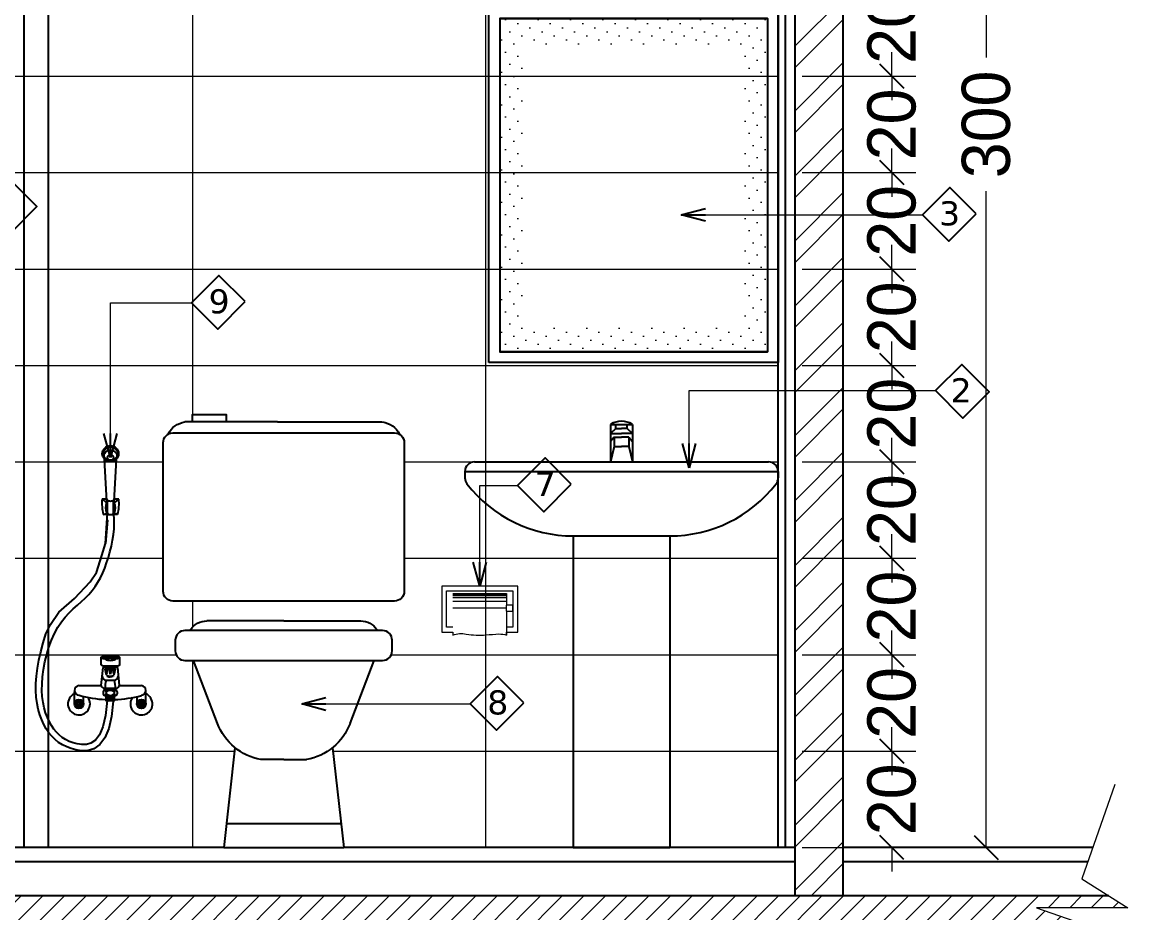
# Model space of a CAD drawing. Header units: centimetres. Extents: x 7997 to 116674, y 1017 to 13844.
# Drawn here: x 48328.3 to 48557.7, y 9860.5 to 10045.3 of the extents above; entities that cross this region are included whole.
import ezdxf
from ezdxf.xclip import XClip

# ---------------------------------------------------------------- set-up
doc = ezdxf.new("R2010")
doc.units = ezdxf.units.CM
doc.header["$LTSCALE"] = 200
doc.header["$XCLIPFRAME"] = 0
doc.header["$PDMODE"] = 2
for name, color, linetype in [('A-DIM', 10, 'Continuous'), ('AFIX', 2, 'Continuous'), ('AFP-HATCH-TILES', 251, 'Continuous'), ('AFP-TOILET FIXTURE', 8, 'Continuous'), ('AFP-WALL  PLASTER', 8, 'Continuous'), ('COL', 1, 'Continuous'), ('DIM', 11, 'Continuous'), ('STEP', 7, 'Continuous'), ('WIN', 6, 'Continuous')]:
    doc.layers.add(name, color=color, linetype=linetype)
for name, color, linetype, lineweight in [('HAT', 8, 'Continuous', 9), ('HATCH', 8, 'Continuous', 5), ('TEXT', 6, 'Continuous', 18), ('WALL', 3, 'Continuous', 25)]:
    doc.layers.add(name, color=color, linetype=linetype, lineweight=lineweight)
doc.styles.add('sheet notes', font='verdana.ttf')
doc.styles.add('T2', font='')
doc.styles.get('T2').set_extended_font_data('Elisia')
doc.dimstyles.new('NORMAL-1', dxfattribs={"dimtxt": 10, "dimasz": 5, "dimexe": 5, "dimexo": 5, "dimgap": 1, "dimtad": 0, "dimdec": 0, "dimdsep": 46, "dimtxsty": 'T2', "dimblk1": 'OBLIQUE', "dimblk2": 'OBLIQUE', "dimsah": 1, "dimcen": 0.09, "dimclrd": 4, "dimclre": 4, "dimclrt": 6, "dimadec": 0, "dimazin": 0, "dimtfac": 1, "dimtdec": 0, "dimtofl": 0, "dimtmove": 1, "dimatfit": 3, "dimldrblk": 'OPEN30', "dimfxl": 0, "dimtolj": 1, "dimtzin": 0, "dimlwd": 5, "dimlwe": 5, "dimarcsym": 0})

# ---------------------------------------------------------------- blocks, each defined once
blk = doc.blocks.new('A$C60707513')
at = {"layer": 'HATCH'}
h = blk.add_hatch(dxfattribs=at)
h.set_pattern_fill('DOTS', color=11, scale=15, angle=45, style=0)
h.set_pattern_definition([(45, (155490.603, 236660.367), (-8.4189901, 25.2569703), [0, -23.8125])])
h.paths.add_polyline_path([(577.6, 713.6), (22.4, 713.6), (22.4, 22.4), (577.6, 22.4)])
h.paths.add_polyline_path([(524.4, 75.6), (75.6, 75.6), (75.6, 660.4), (524.4, 660.4)], flags=16)
at = {"layer": 'AFIX', "color": 11}
blk.add_line((0, 0, 0), (0, 736), dxfattribs=at)
at = {"layer": 'AFIX', "color": 11, "elevation": 0}
for points in [[(0, 736), (600, 736), (600, 0), (0, 0)], [(22.4, 713.6), (577.6, 713.6), (577.6, 22.4), (22.4, 22.4)], [(577.6, 713.6), (22.4, 713.6), (22.4, 22.4), (577.6, 22.4)]]:
    blk.add_lwpolyline(points, dxfattribs=at)
at = {"color": 11}
blk.add_wipeout([(0, 780.9), (600, 780.9), (600, 815.9), (0, 815.9)], dxfattribs=at).dxf.layer = 'AFIX'
at = {"layer": 'AFIX', "color": 11}
blk.add_lwpolyline([(600, 815.9), (600, 780.9), (0, 780.9), (0, 815.9)], close=True, dxfattribs=at)
blk = doc.blocks.new('UM_1_F')
for p, q in [((-22.9, 877.8), (-22.9, 800)), ((-22.9, 877.8), (-12.9, 877.8)), ((-22.9, 877.8), (22.9, 877.8)), ((-11.6, 869), (-11.6, 877.8)), ((11.6, 869), (11.6, 877.8)), ((22.9, 877.8), (22.9, 800)), ((-11.6, 869), (-22.9, 858.5)), ((-22.9, 858.5), (0, 858.5)), ((-15.5, 851.1), (-22.9, 842.2)), ((-15.5, 851.1), (-15.5, 831.8)), ((-15.5, 851.1), (0, 851.1)), ((-11.6, 869), (0, 869)), ((11.6, 869), (0, 869)), ((22.9, 858.5), (0, 858.5)), ((15.5, 851.1), (0, 851.1)), ((11.6, 869), (22.9, 858.5)), ((15.5, 851.1), (22.9, 842.2)), ((15.5, 851.1), (15.5, 831.8)), ((-15.5, 831.8), (-22.9, 800)), ((-15.5, 831.8), (0, 831.8)), ((15.5, 831.8), (0, 831.8)), ((15.5, 831.8), (22.9, 800)), ((-305, 800), (305, 800)), ((-325, 780), (-325, 766.7)), ((-325, 780), (325, 780)), ((325, 780), (325, 766.7)), ((-100, 646.3), (-100, 0)), ((-100, 646.3), (100, 646.3)), ((100, 646.3), (100, 0)), ((-100, 0), (100, 0))]:
    blk.add_line(p, q)
for centre, radius, start, end in [((0, 841.1), 43.2, 57.9543, 122.0457), ((-305, 780), 20, 90, 180), ((305, 780), 20, 0, 90), ((-305, 766.7), 20, 180, 217.8117), ((305, 766.7), 20, 322.1883, 0), ((-100, 925.8), 279.5, 217.8117, 270), ((100, 925.8), 279.5, 270, 322.1883)]:
    blk.add_arc(centre, radius, start, end)
blk = doc.blocks.new('_OBLIQUE')
at = {"color": 0, "linetype": 'ByBlock'}
blk.add_line((-0.5, -0.5), (0.5, 0.5), dxfattribs=at)
blk = doc.blocks.new('_Open30')
at = {"color": 0, "linetype": 'ByBlock', "lineweight": -2}
for p, q in [((-1, 0.268), (0, 0)), ((0, 0), (-1, -0.268)), ((0, 0), (-1, 0))]:
    blk.add_line(p, q, dxfattribs=at)
blk = doc.blocks.new('*D1210')
at = {"layer": 'Defpoints', "color": 0, "transparency": 16777216}
for p in [(48485.14, 9894.05, 0), (48508.71, 9894.05), (48485.14, 9874.05, 0)]:
    blk.add_point(p, dxfattribs=at)
at = {"layer": 'DIM', "color": 4, "lineweight": 5, "transparency": 16777216}
for p, q in [((48508.71, 9894.05), (48508.71, 9899.05)), ((48490.14, 9894.05), (48513.71, 9894.05)), ((48490.14, 9874.05), (48513.71, 9874.05)), ((48508.71, 9874.05), (48508.71, 9869.05))]:
    blk.add_line(p, q, dxfattribs=at)
at = {"layer": 'DIM', "color": 4, "lineweight": 5, "transparency": 16777216, "xscale": 5, "yscale": 5, "zscale": 5}
for p, rotation in [((48508.71, 9894.05), 270), ((48508.71, 9874.05), 90)]:
    blk.add_blockref('_OBLIQUE', p, dxfattribs=dict(at, rotation=rotation))
at = {"layer": 'DIM', "color": 6, "transparency": 16777216, "insert": (48508.71, 9884.05), "char_height": 10, "attachment_point": 5, "rotation": 90, "style": 'T2'}
blk.add_mtext('\\A1;20', dxfattribs=at)
blk = doc.blocks.new('*D1211')
at = {"layer": 'Defpoints', "color": 0, "transparency": 16777216}
for p in [(48485.14, 9914.05, 0), (48508.71, 9914.05), (48485.14, 9894.05, 0)]:
    blk.add_point(p, dxfattribs=at)
at = {"layer": 'DIM', "color": 4, "lineweight": 5, "transparency": 16777216}
for p, q in [((48508.71, 9914.05), (48508.71, 9919.05)), ((48490.14, 9914.05), (48513.71, 9914.05)), ((48490.14, 9894.05), (48513.71, 9894.05)), ((48508.71, 9894.05), (48508.71, 9889.05))]:
    blk.add_line(p, q, dxfattribs=at)
at = {"layer": 'DIM', "color": 4, "lineweight": 5, "transparency": 16777216, "xscale": 5, "yscale": 5, "zscale": 5}
for p, rotation in [((48508.71, 9914.05), 270), ((48508.71, 9894.05), 90)]:
    blk.add_blockref('_OBLIQUE', p, dxfattribs=dict(at, rotation=rotation))
at = {"layer": 'DIM', "color": 6, "transparency": 16777216, "insert": (48508.71, 9904.05), "char_height": 10, "attachment_point": 5, "rotation": 90, "style": 'T2'}
blk.add_mtext('\\A1;20', dxfattribs=at)
blk = doc.blocks.new('*D1212')
at = {"layer": 'Defpoints', "color": 0, "transparency": 16777216}
for p in [(48485.14, 9934.05, 0), (48508.71, 9934.05), (48485.14, 9914.05, 0)]:
    blk.add_point(p, dxfattribs=at)
at = {"layer": 'DIM', "color": 4, "lineweight": 5, "transparency": 16777216}
for p, q in [((48508.71, 9934.05), (48508.71, 9939.05)), ((48490.14, 9934.05), (48513.71, 9934.05)), ((48490.14, 9914.05), (48513.71, 9914.05)), ((48508.71, 9914.05), (48508.71, 9909.05))]:
    blk.add_line(p, q, dxfattribs=at)
at = {"layer": 'DIM', "color": 4, "lineweight": 5, "transparency": 16777216, "xscale": 5, "yscale": 5, "zscale": 5}
for p, rotation in [((48508.71, 9934.05), 270), ((48508.71, 9914.05), 90)]:
    blk.add_blockref('_OBLIQUE', p, dxfattribs=dict(at, rotation=rotation))
at = {"layer": 'DIM', "color": 6, "transparency": 16777216, "insert": (48508.71, 9924.05), "char_height": 10, "attachment_point": 5, "rotation": 90, "style": 'T2'}
blk.add_mtext('\\A1;20', dxfattribs=at)
blk = doc.blocks.new('*D1213')
at = {"layer": 'Defpoints', "color": 0, "transparency": 16777216}
for p in [(48485.14, 9954.05, 0), (48508.71, 9954.05), (48485.14, 9934.05, 0)]:
    blk.add_point(p, dxfattribs=at)
at = {"layer": 'DIM', "color": 4, "lineweight": 5, "transparency": 16777216}
for p, q in [((48508.71, 9954.05), (48508.71, 9959.05)), ((48490.14, 9954.05), (48513.71, 9954.05)), ((48490.14, 9934.05), (48513.71, 9934.05)), ((48508.71, 9934.05), (48508.71, 9929.05))]:
    blk.add_line(p, q, dxfattribs=at)
at = {"layer": 'DIM', "color": 4, "lineweight": 5, "transparency": 16777216, "xscale": 5, "yscale": 5, "zscale": 5}
for p, rotation in [((48508.71, 9954.05), 270), ((48508.71, 9934.05), 90)]:
    blk.add_blockref('_OBLIQUE', p, dxfattribs=dict(at, rotation=rotation))
at = {"layer": 'DIM', "color": 6, "transparency": 16777216, "insert": (48508.71, 9944.05), "char_height": 10, "attachment_point": 5, "rotation": 90, "style": 'T2'}
blk.add_mtext('\\A1;20', dxfattribs=at)
blk = doc.blocks.new('*D1214')
at = {"layer": 'Defpoints', "color": 0, "transparency": 16777216}
for p in [(48485.14, 9974.05, 0), (48508.71, 9974.05), (48485.14, 9954.05, 0)]:
    blk.add_point(p, dxfattribs=at)
at = {"layer": 'DIM', "color": 4, "lineweight": 5, "transparency": 16777216}
for p, q in [((48508.71, 9974.05), (48508.71, 9979.05)), ((48490.14, 9974.05), (48513.71, 9974.05)), ((48490.14, 9954.05), (48513.71, 9954.05)), ((48508.71, 9954.05), (48508.71, 9949.05))]:
    blk.add_line(p, q, dxfattribs=at)
at = {"layer": 'DIM', "color": 4, "lineweight": 5, "transparency": 16777216, "xscale": 5, "yscale": 5, "zscale": 5}
for p, rotation in [((48508.71, 9974.05), 270), ((48508.71, 9954.05), 90)]:
    blk.add_blockref('_OBLIQUE', p, dxfattribs=dict(at, rotation=rotation))
at = {"layer": 'DIM', "color": 6, "transparency": 16777216, "insert": (48508.71, 9964.05), "char_height": 10, "attachment_point": 5, "rotation": 90, "style": 'T2'}
blk.add_mtext('\\A1;20', dxfattribs=at)
blk = doc.blocks.new('*D1215')
at = {"layer": 'Defpoints', "color": 0, "transparency": 16777216}
for p in [(48485.14, 9994.05, 0), (48508.71, 9994.05), (48485.14, 9974.05, 0)]:
    blk.add_point(p, dxfattribs=at)
at = {"layer": 'DIM', "color": 4, "lineweight": 5, "transparency": 16777216}
for p, q in [((48508.71, 9994.05), (48508.71, 9999.05)), ((48490.14, 9994.05), (48513.71, 9994.05)), ((48490.14, 9974.05), (48513.71, 9974.05)), ((48508.71, 9974.05), (48508.71, 9969.05))]:
    blk.add_line(p, q, dxfattribs=at)
at = {"layer": 'DIM', "color": 4, "lineweight": 5, "transparency": 16777216, "xscale": 5, "yscale": 5, "zscale": 5}
for p, rotation in [((48508.71, 9994.05), 270), ((48508.71, 9974.05), 90)]:
    blk.add_blockref('_OBLIQUE', p, dxfattribs=dict(at, rotation=rotation))
at = {"layer": 'DIM', "color": 6, "transparency": 16777216, "insert": (48508.71, 9984.05), "char_height": 10, "attachment_point": 5, "rotation": 90, "style": 'T2'}
blk.add_mtext('\\A1;20', dxfattribs=at)
blk = doc.blocks.new('*D1216')
at = {"layer": 'Defpoints', "color": 0, "transparency": 16777216}
for p in [(48485.14, 10014.05, 0), (48508.71, 10014.05), (48485.14, 9994.05, 0)]:
    blk.add_point(p, dxfattribs=at)
at = {"layer": 'DIM', "color": 4, "lineweight": 5, "transparency": 16777216}
for p, q in [((48508.71, 10014.05), (48508.71, 10019.05)), ((48490.14, 10014.05), (48513.71, 10014.05)), ((48490.14, 9994.05), (48513.71, 9994.05)), ((48508.71, 9994.05), (48508.71, 9989.05))]:
    blk.add_line(p, q, dxfattribs=at)
at = {"layer": 'DIM', "color": 4, "lineweight": 5, "transparency": 16777216, "xscale": 5, "yscale": 5, "zscale": 5}
for p, rotation in [((48508.71, 10014.05), 270), ((48508.71, 9994.05), 90)]:
    blk.add_blockref('_OBLIQUE', p, dxfattribs=dict(at, rotation=rotation))
at = {"layer": 'DIM', "color": 6, "transparency": 16777216, "insert": (48508.71, 10004.05), "char_height": 10, "attachment_point": 5, "rotation": 90, "style": 'T2'}
blk.add_mtext('\\A1;20', dxfattribs=at)
blk = doc.blocks.new('*D1217')
at = {"layer": 'Defpoints', "color": 0, "transparency": 16777216}
for p in [(48485.14, 10034.05, 0), (48508.71, 10034.05), (48485.14, 10014.05, 0)]:
    blk.add_point(p, dxfattribs=at)
at = {"layer": 'DIM', "color": 4, "lineweight": 5, "transparency": 16777216}
for p, q in [((48508.71, 10034.05), (48508.71, 10039.05)), ((48490.14, 10034.05), (48513.71, 10034.05)), ((48490.14, 10014.05), (48513.71, 10014.05)), ((48508.71, 10014.05), (48508.71, 10009.05))]:
    blk.add_line(p, q, dxfattribs=at)
at = {"layer": 'DIM', "color": 4, "lineweight": 5, "transparency": 16777216, "xscale": 5, "yscale": 5, "zscale": 5}
for p, rotation in [((48508.71, 10034.05), 270), ((48508.71, 10014.05), 90)]:
    blk.add_blockref('_OBLIQUE', p, dxfattribs=dict(at, rotation=rotation))
at = {"layer": 'DIM', "color": 6, "transparency": 16777216, "insert": (48508.71, 10024.05), "char_height": 10, "attachment_point": 5, "rotation": 90, "style": 'T2'}
blk.add_mtext('\\A1;20', dxfattribs=at)
blk = doc.blocks.new('*D1218')
at = {"layer": 'Defpoints', "color": 0, "transparency": 16777216}
for p in [(48485.14, 10054.05, 0), (48508.71, 10054.05), (48485.14, 10034.05, 0)]:
    blk.add_point(p, dxfattribs=at)
at = {"layer": 'DIM', "color": 4, "lineweight": 5, "transparency": 16777216}
for p, q in [((48508.71, 10054.05), (48508.71, 10059.05)), ((48490.14, 10054.05), (48513.71, 10054.05)), ((48490.14, 10034.05), (48513.71, 10034.05)), ((48508.71, 10034.05), (48508.71, 10029.05))]:
    blk.add_line(p, q, dxfattribs=at)
at = {"layer": 'DIM', "color": 4, "lineweight": 5, "transparency": 16777216, "xscale": 5, "yscale": 5, "zscale": 5}
for p, rotation in [((48508.71, 10054.05), 270), ((48508.71, 10034.05), 90)]:
    blk.add_blockref('_OBLIQUE', p, dxfattribs=dict(at, rotation=rotation))
at = {"layer": 'DIM', "color": 6, "transparency": 16777216, "insert": (48508.71, 10044.05), "char_height": 10, "attachment_point": 5, "rotation": 90, "style": 'T2'}
blk.add_mtext('\\A1;20', dxfattribs=at)
blk = doc.blocks.new('*D1225')
at = {"layer": 'Defpoints', "color": 0, "transparency": 16777216}
for p in [(48513.71, 10174.05), (48513.71, 9874.05), (48528.3, 9874.05)]:
    blk.add_point(p, dxfattribs=at)
at = {"layer": 'DIM', "color": 4, "lineweight": 5, "transparency": 16777216}
for p, q in [((48518.71, 10174.05), (48533.3, 10174.05)), ((48528.3, 10174.05), (48528.3, 10037.91)), ((48528.3, 9874.05), (48528.3, 10010.2)), ((48518.71, 9874.05), (48533.3, 9874.05))]:
    blk.add_line(p, q, dxfattribs=at)
at = {"layer": 'DIM', "color": 4, "lineweight": 5, "transparency": 16777216, "xscale": 5, "yscale": 5, "zscale": 5}
for p, rotation in [((48528.3, 10174.05), 90), ((48528.3, 9874.05), 270)]:
    blk.add_blockref('_OBLIQUE', p, dxfattribs=dict(at, rotation=rotation))
at = {"layer": 'DIM', "color": 6, "transparency": 16777216, "insert": (48528.3, 10024.05), "char_height": 10, "attachment_point": 5, "rotation": 90, "style": 'T2'}
blk.add_mtext('\\A1;300', dxfattribs=at)
blk = doc.blocks.new('Health foucet')
at = {"layer": 'AFP-TOILET FIXTURE'}
for p, q in [((1018120.2, 58032.2), (1018115.1, 58120.6)), ((1018135.4, 58032.2), (1018140.5, 58120.6)), ((1018110.3, 58037.7), (1018119.8, 58030)), ((1018119.8, 58030), (1018121.4, 58030)), ((1018121.4, 58008.3), (1018121.4, 58031.2)), ((1018134.1, 58008.3), (1018134.1, 58031.2)), ((1018134.1, 58030), (1018135.7, 58030)), ((1018145.2, 58037.7), (1018135.7, 58030)), ((1018112.9, 58005.7), (1018120.2, 58008.3)), ((1018120.2, 58008.3), (1018121.4, 58008.3)), ((1018134.1, 58008.3), (1018135.4, 58008.3)), ((1018142.6, 58005.7), (1018135.4, 58008.3)), ((1018146.4, 57707.2), (1018108.5, 57707.2)), ((1018108.5, 57707.2), (1018146.4, 57707.2)), ((1018119.1, 57709.6), (1018119.1, 57707.2)), ((1018135.7, 57709.6), (1018135.7, 57707.2)), ((1018108.5, 57650.7), (1018112.5, 57688.1)), ((1018121.3, 57688.1), (1018112.5, 57688.1)), ((1018114.2, 57688.1), (1018114.2, 57691.2)), ((1018117, 57685), (1018120.7, 57687.1)), ((1018117, 57685), (1018120.1, 57675.2)), ((1018120.1, 57675.2), (1018120.7, 57687.1)), ((1018120.1, 57675.2), (1018121.9, 57685)), ((1018120.7, 57687.1), (1018121.9, 57685)), ((1018124.5, 57685), (1018127.3, 57687)), ((1018124.5, 57685), (1018127.3, 57674.2)), ((1018127.3, 57674.2), (1018127.3, 57687)), ((1018130.1, 57685), (1018127.3, 57687)), ((1018130.1, 57685), (1018127.3, 57674.2)), ((1018133.9, 57687.1), (1018132.7, 57685)), ((1018134.5, 57675.2), (1018132.7, 57685)), ((1018143.1, 57688.1), (1018133.4, 57688.1)), ((1018134.5, 57675.2), (1018133.9, 57687.1)), ((1018137.6, 57685), (1018133.9, 57687.1)), ((1018137.6, 57685), (1018134.5, 57675.2)), ((1018140.9, 57688.1), (1018140.9, 57691.2)), ((1018146.3, 57650.7), (1018143.1, 57688.1)), ((1018118.6, 57661.8), (1018136.1, 57661.8)), ((1018120.8, 57671.8), (1018121.2, 57669.9)), ((1018134, 57671.9), (1018133.7, 57670.1)), ((1018053.3, 57612.6), (1018053.3, 57637.8)), ((1018062.5, 57650.7), (1018108.5, 57650.7)), ((1018139.1, 57644.7), (1018115.5, 57644.7)), ((1018116.4, 57640.7), (1018116.4, 57644.2)), ((1018118.9, 57637.4), (1018118.9, 57633.6)), ((1018135.4, 57637.5), (1018135.4, 57633.5)), ((1018138.1, 57640.7), (1018138.1, 57644.2)), ((1018138.1, 57640.7), (1018138.1, 57640.7)), ((1018146.1, 57650.7), (1018192.1, 57650.7)), ((1018201.4, 57612.6), (1018201.4, 57639.3)), ((1018065.4, 57615.3), (1018059.8, 57609.8)), ((1018071.8, 57612.6), (1018071.8, 57628.1)), ((1018117.5, 57624), (1018136.3, 57622.4)), ((1018117.6, 57625.6), (1018136.3, 57624)), ((1018117.8, 57627.2), (1018136.3, 57625.6)), ((1018117.9, 57628.8), (1018136.3, 57627.2)), ((1018119.4, 57628.8), (1018119.4, 57630.4)), ((1018134.2, 57628.8), (1018134.2, 57630.4)), ((1018182.9, 57612.6), (1018182.9, 57627.7)), ((1018195, 57615.3), (1018189.4, 57609.8))]:
    blk.add_line(p, q, dxfattribs=at)
for points in [[(1018110.3, 58037.7), (1018119.9, 58037.7)], [(1018135.7, 58037.7), (1018145.2, 58037.7)], [(1018120.7, 57619.7), (1018117.3, 57588.7), (1018111.9, 57565.4), (1018104.9, 57548.6), (1018096.6, 57537.5), (1018087.4, 57531.1), (1018077.8, 57528.3), (1018068.2, 57528.2), (1018058.8, 57529.7), (1018050.1, 57532), (1018042.1, 57535), (1018034.7, 57538.7), (1018027.8, 57543.1), (1018021.5, 57548.2), (1018015.8, 57554), (1018010.4, 57560.5), (1018005.5, 57567.8), (1018001, 57575.8), (1017996.9, 57584.6), (1017993.3, 57594.1), (1017990.3, 57604.5), (1017988, 57615.7), (1017986.4, 57627.7), (1017985.7, 57640.6), (1017985.8, 57654.4), (1017986.9, 57669), (1017988.9, 57684.2), (1017991.8, 57699.7), (1017995.6, 57715.2), (1018000.1, 57730.5), (1018005.5, 57745.1), (1018011.6, 57758.9), (1018018.4, 57771.5), (1018025.9, 57782.6), (1018033.9, 57792.6), (1018042.2, 57801.5), (1018050.7, 57809.7), (1018059.2, 57817.4), (1018067.5, 57824.8), (1018075.5, 57832.2), (1018083, 57839.7), (1018089.9, 57847.7), (1018096.2, 57856.1), (1018101.9, 57865), (1018107, 57874.4), (1018111.7, 57884.2), (1018116, 57894.5), (1018119.9, 57905.2), (1018123.5, 57916.4), (1018126.8, 57928.1), (1018129.7, 57940.1), (1018132.2, 57952.2), (1018134.1, 57964.2), (1018135.3, 57976.1), (1018135.8, 57987.5), (1018135.5, 57998.4), (1018134.2, 58008.5)], [(1018085.5, 57865.8), (1018098.5, 57884.9), (1018110.2, 57920.5), (1018117.5, 57945.5), (1018117.5, 57945.5), (1018117.5, 57945.5), (1018117.5, 57945.5), (1018117.5, 57945.5), (1018117.5, 57945.5), (1018117.5, 57945.5), (1018117.5, 57945.5), (1018119.7, 57965.6), (1018121.4, 57994.1), (1018117.5, 57945.5), (1018121.4, 57994.1), (1018117.5, 57945.5), (1018121.4, 58008.4)], [(1018121.4, 58005.7), (1018112.9, 58005.7)], [(1018142.6, 58005.7), (1018134.2, 58005.7)], [(1018133.4, 57618.3), (1018129.9, 57586.6), (1018124.1, 57561.4), (1018116, 57542.2), (1018105.6, 57528.3), (1018093.1, 57519.4), (1018079.8, 57515.5), (1018067.2, 57515.4), (1018056.1, 57517.2), (1018046.2, 57519.8), (1018037, 57523.3), (1018028.3, 57527.6), (1018020.3, 57532.7), (1018013, 57538.7), (1018006.2, 57545.4), (1018000.1, 57552.9), (1017994.6, 57561), (1017989.6, 57569.9), (1017985.1, 57579.6), (1017981.1, 57590.1), (1017977.9, 57601.4), (1017975.4, 57613.6), (1017973.7, 57626.5), (1017972.9, 57640.3), (1017973, 57654.9), (1017974.2, 57670.3), (1017976.3, 57686.5), (1017979.3, 57703.4), (1017983.2, 57720.9), (1017988.1, 57739.1), (1017993.7, 57757.8), (1018003.4, 57777.1), (1018020.9, 57803), (1018053.3, 57831.4), (1018085.5, 57865.8)], [(1018119.6, 57672.3), (1018117, 57685)], [(1018121.9, 57685), (1018124.5, 57685)], [(1018130.1, 57685), (1018132.7, 57685)], [(1018137.6, 57685), (1018135, 57672.3)]]:
    blk.add_lwpolyline(points, dxfattribs=at)
for points in [[(1018108.5, 57695.2), (1018108.5, 57707.8, -0.414214), (1018112.5, 57711.8), (1018143.1, 57711.8, -0.450757), (1018146.4, 57707.8), (1018146.4, 57695.2, -0.450757), (1018143.1, 57691.2), (1018112.5, 57691.2, -0.414214)], [(1018112.4, 57636.7), (1018112.4, 57634.4, 0.414214), (1018116.4, 57630.4), (1018138.1, 57630.4, 0.414214), (1018142.1, 57634.4), (1018142.1, 57636.7, 0.414214), (1018138.1, 57640.7), (1018116.4, 57640.7, 0.414214)]]:
    blk.add_lwpolyline(points, format="xyb", close=True, dxfattribs=at)
blk.add_lwpolyline([(1018117.9, 57628.8), (1018117.9, 57619.9), (1018136.3, 57619.9), (1018136.3, 57628.8)], close=True, dxfattribs=at)
for centre, radius in [((1018062.5, 57612.6), 9.25), ((1018062.5, 57612.6), 6.33), ((1018062.5, 57612.6), 3.91), ((1018192.1, 57612.6), 9.25), ((1018192.1, 57612.6), 6.33), ((1018192.1, 57612.6), 3.91)]:
    blk.add_circle(centre, radius, dxfattribs=at)
for centre, radius, start, end in [((1018223.5, 58030.9), 113.4, 176.5617, 192.8405), ((1018140.7, 58019.5), 23.4, 153.254, 208.4833), ((1018114.8, 58019.5), 23.4, 331.5167, 26.746), ((1018054.3, 58029), 91.3, 345.1737, 5.4241), ((1018124.4, 58008.6), 2.97, 185.8766, 258.3285), ((1018127.8, 58022.7), 17.5, 256.8666, 283.1334), ((1018131.1, 58008.6), 2.97, 281.6715, 354.1234), ((1018112.2, 57706.6), 3.89, 80.0387, 162.2042), ((1018104.1, 57669.7), 37.7, 70.496, 83.3081), ((1018111.6, 57674.8), 35.6, 77.7767, 87.9812), ((1018128.6, 57734.2), 31.4, 247.5466, 267.7786), ((1018127.2, 57673.4), 37.2, 89.8914, 102.6158), ((1018126.2, 57734.2), 31.4, 272.2214, 292.4534), ((1018127.6, 57673.4), 37.2, 77.3842, 90.1086), ((1018143.3, 57674.8), 35.6, 92.0188, 102.2233), ((1018150.8, 57669.7), 37.7, 96.6919, 109.504), ((1018142.7, 57706.6), 3.89, 17.7958, 99.9613), ((1018121.7, 57683), 5.07, 100.8502, 156.5317), ((1018127.3, 57655.8), 32.8, 78.3829, 101.6171), ((1018133, 57683), 5.07, 23.4683, 79.1498), ((1018120.4, 57671.6), 10, 183.5171, 259.5325), ((1018198.7, 57643.1), 82.3, 166.8906, 179.2336), ((1018127.3, 57688.1), 17.6, 244.0797, 295.9203), ((1018127.3, 57688.1), 19.2, 251.5113, 289.589), ((1018134.2, 57671.6), 10, 280.4675, 356.4829), ((1018055.9, 57643.1), 82.3, 0.7664, 13.1094), ((1018063.5, 57640.6), 10.1, 95.7851, 264.2149), ((1018115.8, 57652.1), 7.4, 191.1725, 267.9124), ((1018113.5, 57635.9), 5.58, 16.3012, 59.0267), ((1018127.2, 57628.4), 12.3, 47.9766, 132.6197), ((1018143.3, 57633.6), 8.79, 125.9377, 153.0507), ((1018138.9, 57652.1), 7.4, 272.0876, 348.8275), ((1018191.1, 57640.6), 10.1, 275.7851, 84.2149), ((1018062.5, 57612.6), 22.9, 113.8785, 36.3448), ((1018128.2, 57868), 246.4, 254.5467, 267.615), ((1018110.3, 57637.7), 9.56, 310.0587, 334.6134), ((1018127.2, 57642.6), 12.3, 227.3803, 312.0234), ((1018140.9, 57635.4), 5.78, 199.6158, 241.3958), ((1018128.2, 57868), 246.4, 271.8996, 285.0388), ((1018192.1, 57612.6), 22.9, 144.8329, 66.1215)]:
    blk.add_arc(centre, radius, start, end, dxfattribs=at)
for centre, major_axis, ratio, start_param, end_param in [((1018127.8, 58131.5), (-16.9, 0), 0.991563, 3.141593, 9.424778), ((1018127.8, 58127.8), (13.3, 0), 0.842711, 3.141593, 9.424778), ((1018127.8, 58033.1), (7.91, 0), 0.409654, 2.905304, 3.784173), ((1018127.8, 58036.7), (-7.91, 0), 0.409654, -0.096041, 3.237634), ((1018127.8, 58033.1), (7.91, 0), 0.409654, -0.637015, 0.236289)]:
    blk.add_ellipse(centre, major_axis=major_axis, ratio=ratio, start_param=start_param, end_param=end_param, dxfattribs=at)
for centre, major_axis, ratio in [((1018127.8, 58130), (15.7, 0), 0.972802), ((1018127.8, 58123.4), (-6.63, 0), 0.798736)]:
    blk.add_ellipse(centre, major_axis=major_axis, ratio=ratio, dxfattribs=at)
blk = doc.blocks.new('CLOSETT')
for points in [[(1019537.6, 55389.1), (1020002.1, 55388.6), (1020007.4, 55389.3), (1020009.9, 55390.2), (1020009.9, 55390.2), (1020016.2, 55394.5), (1020016.2, 55394.5), (1020018.2, 55396.8), (1020019.4, 55398.6), (1020020.7, 55401.4), (1020020.7, 55401.4), (1020021.3, 55403.3), (1020021.6, 55404.4), (1020021.8, 55405.3), (1020022, 55406.7), (1020022.1, 55408.6), (1020022.1, 55717.3), (1020021.8, 55720.4), (1020021.4, 55722.5), (1020021.4, 55722.5), (1020020.3, 55725.6), (1020020.3, 55725.6), (1020016.2, 55731.5), (1020016.2, 55731.5), (1020016.2, 55731.5), (1020012, 55734.7), (1020012, 55734.7), (1020009.2, 55739.6), (1020007.4, 55742.2), (1020005.3, 55744.8), (1020002.5, 55747.8), (1019999.6, 55750.3), (1019997.7, 55751.8), (1019994.9, 55753.7), (1019989.5, 55756.6), (1019983.8, 55758.7), (1019979.5, 55759.8), (1019977, 55760.2), (1019961.7, 55760.2), (1019961.7, 55775.2), (1019891.7, 55775.2), (1019891.7, 55760.2), (1019567.1, 55760.2), (1019565.5, 55759.9), (1019563.9, 55759.6), (1019562.3, 55759.2), (1019560.8, 55758.9), (1019559.5, 55758.4), (1019557.9, 55757.9), (1019557.9, 55757.9), (1019556.1, 55757.2), (1019554.4, 55756.5), (1019552.8, 55755.7), (1019550.7, 55754.6), (1019548.7, 55753.3), (1019547.3, 55752.4), (1019545.2, 55750.9), (1019543.7, 55749.7), (1019542.3, 55748.5), (1019540.6, 55746.8), (1019540.6, 55746.8), (1019537.5, 55743.2), (1019536.2, 55741.6), (1019536.2, 55741.6), (1019535.7, 55740.8), (1019535.7, 55740.8), (1019535.1, 55739.9), (1019534.7, 55739.3), (1019534.3, 55738.6), (1019534.3, 55738.6), (1019533.3, 55737), (1019532.8, 55736.1), (1019532.1, 55734.7), (1019531.1, 55734.1), (1019531.1, 55734.1), (1019530, 55733.3), (1019529.2, 55732.6), (1019528.7, 55732.2), (1019527.9, 55731.5), (1019527.9, 55731.5), (1019526.1, 55729.4), (1019525.4, 55728.3), (1019524.7, 55727.2), (1019524.2, 55726.3), (1019523.8, 55725.6), (1019523.3, 55724.3), (1019523.3, 55724.3), (1019522.6, 55721.8), (1019522.3, 55720.5), (1019522.2, 55719.5), (1019522.1, 55717.3), (1019522.1, 55408.6), (1019522.4, 55404.9), (1019522.4, 55404.9), (1019524.1, 55399.8), (1019524.1, 55399.8), (1019527.9, 55394.5), (1019527.9, 55394.5), (1019531.1, 55391.9), (1019531.1, 55391.9), (1019535.6, 55389.7), (1019537.8, 55389.1)], [(1019935.9, 55347.1), (1019612.4, 55347.3), (1019607.4, 55347), (1019601.8, 55345.9), (1019601.8, 55345.9), (1019596.6, 55344.1), (1019593.4, 55342.5), (1019593.4, 55342.5), (1019593.4, 55342.5), (1019589.2, 55339.9), (1019589.2, 55339.9), (1019585.9, 55337.3), (1019583.5, 55335), (1019582.2, 55333.6), (1019581, 55332.1), (1019579, 55329.4), (1019579, 55329.4), (1019577.5, 55327.3), (1019567.1, 55327.3), (1019565.6, 55327.2), (1019564.4, 55327.1), (1019563.2, 55326.9), (1019560.7, 55326.2), (1019559.9, 55326), (1019559, 55325.6), (1019557.9, 55325.1), (1019556.5, 55324.3), (1019555.6, 55323.7), (1019554.8, 55323.1), (1019552.9, 55321.4), (1019550.8, 55319), (1019550.8, 55319), (1019549, 55315.9), (1019549, 55315.9), (1019547.8, 55312.7), (1019547.8, 55312.7), (1019547.2, 55309.9), (1019547.2, 55309.9), (1019547.1, 55307.3), (1019547.1, 55285.3), (1019547.3, 55282.3), (1019547.3, 55282.3), (1019548.1, 55279.1), (1019548.1, 55279.1), (1019549.2, 55276.3), (1019549.2, 55276.3), (1019552.9, 55271.2), (1019552.9, 55271.2), (1019555.2, 55269.2), (1019555.2, 55269.2), (1019559.1, 55267), (1019559.1, 55267), (1019563.2, 55265.7), (1019567.1, 55265.3), (1019584.5, 55265.3), (1019634.5, 55134.3), (1019638.3, 55125.6), (1019641.3, 55119.7), (1019645.5, 55112.6), (1019649.8, 55106.3), (1019656.2, 55098.3), (1019656.2, 55098.3), (1019669.7, 55085.2), (1019669.7, 55085.2), (1019647.5, 54877.3), (1019896.7, 54877.3), (1019873.4, 55084.3), (1019874.4, 55085.2), (1019881.1, 55091.2), (1019881.1, 55091.2), (1019887.7, 55098), (1019892.3, 55103.6), (1019896.4, 55109.2), (1019900.6, 55115.8), (1019906.4, 55126.8), (1019909.7, 55134.6), (1019918, 55156.3), (1019924.1, 55172.3), (1019934.6, 55199.9), (1019934.6, 55199.9), (1019959.6, 55265.3), (1019966.4, 55265.3), (1019971.4, 55265.3), (1019977.1, 55265.3), (1019983.2, 55266.3), (1019983.2, 55266.3), (1019989.9, 55269.9), (1019993.2, 55273.5), (1019995.1, 55276.7), (1019997.1, 55285.3), (1019997.1, 55288.7), (1019997.1, 55296.3), (1019997.1, 55307.3), (1019996.3, 55312.6), (1019994.3, 55317.5), (1019991.2, 55321.4), (1019987.2, 55324.5), (1019983.8, 55326.1), (1019977.1, 55327.3), (1019966.5, 55327.3), (1019965.1, 55329.4), (1019958.4, 55337.1), (1019950.7, 55342.5), (1019950.7, 55342.5), (1019942.4, 55345.9), (1019942.4, 55345.9), (1019931.8, 55347.3)]]:
    blk.add_wipeout(points).dxf.layer = 'AFP-TOILET FIXTURE'
at = {"layer": 'AFP-TOILET FIXTURE'}
for p, q in [((1019784.7, 55760.2), (1019567.8, 55760.2)), ((1019784.7, 55760.2), (1019977, 55760.2)), ((1019772.1, 55347.3), (1019612.4, 55347.3)), ((1019772.1, 55347.3), (1019931.8, 55347.3)), ((1019965.1, 55329.4), (1019966.5, 55327.3)), ((1019634.4, 55134.6), (1019584.5, 55265.3)), ((1019909.7, 55134.6), (1019959.6, 55265.3)), ((1019670.8, 55084.3), (1019647.5, 54877.3)), ((1019873.4, 55084.3), (1019896.7, 54877.3)), ((1019772.1, 55059.7), (1019724.8, 55059.7)), ((1019772.1, 55059.7), (1019819.3, 55059.7)), ((1019891.5, 54927.3), (1019652.6, 54927.3)), ((1019896.7, 54877.3), (1019647.5, 54877.3))]:
    blk.add_line(p, q, dxfattribs=at)
blk.add_lwpolyline([(1019961.7, 55760.2), (1019961.7, 55775.2), (1019891.7, 55775.2), (1019891.7, 55760.2)], close=True, dxfattribs=at)
for points in [[(1020022.1, 55408.6), (1020022.1, 55717.3, 0.414214), (1020002.1, 55737.3), (1019542.1, 55737.3, 0.414214), (1019522.1, 55717.3), (1019522.1, 55408.6, 0.414214), (1019542.1, 55388.6), (1020002.1, 55388.6, 0.414214)], [(1019997.1, 55307.3), (1019997.1, 55285.3, -0.414214), (1019977.1, 55265.3), (1019567.1, 55265.3, -0.414214), (1019547.1, 55285.3), (1019547.1, 55307.3, -0.414214), (1019567.1, 55327.3), (1019977.1, 55327.3, -0.414214)]]:
    blk.add_lwpolyline(points, format="xyb", close=True, dxfattribs=at)
for centre, radius, start, end in [((1019573.5, 55714.7), 45.9, 98.0355, 154.2062), ((1019970.6, 55714.7), 45.9, 25.7938, 81.9645), ((1019612.4, 55307.3), 40, 90, 146.4991), ((1019931.8, 55307.3), 40, 33.5009, 90), ((1019745.5, 55176.6), 118.7, 200.7366, 259.9985), ((1019798.7, 55176.6), 118.7, 280.0015, 339.2634)]:
    blk.add_arc(centre, radius, start, end, dxfattribs=at)
blk = doc.blocks.new('02-GROUND FLOOR PLAN-selattin', base_point=(28755.36, 25545.28))
at = {"layer": 'WALL', "ltscale": 150}
blk.add_line((28725.36, 24150.28), (28725.36, 24800.28), dxfattribs=at)
at = {"layer": 'WALL'}
blk.add_line((28705.36, 24070.28), (28705.36, 24690.28), dxfattribs=at)

msp = doc.modelspace()

# ---------------------------------------------------------------- hatches: boundary and pattern name
at = {"layer": 'HAT'}
h = msp.add_hatch(dxfattribs=at)
h.set_pattern_fill('ANSI32', color=8)
h.set_pattern_definition([(45, (16351.58, -7104.191), (-6.735192, 6.735192), []), (45, (16356.07, -7104.191), (-6.735192, 6.735192), [])])
h.paths.add_polyline_path([(48498.6378, 10210.1083), (48494.1924, 10210.1083), (48493.489, 10206.5144), (48492.8259, 10210.0755), (48488.6378, 10210.0755), (48488.6378, 9864.0531), (48498.6378, 9864.0531)])
h = msp.add_hatch(dxfattribs=at)
h.set_pattern_fill('ANSI31', color=8)
h.set_pattern_definition([(45, (16241.58, -7104.191), (-2.24506403, 2.24506403), [])])
h.paths.add_polyline_path([(48173.5226, 9864.0531), (48169.575, 9861.5743), (48188.5579, 9861.5743), (48180.8005, 9858.8391), (48183.1297, 9854.0531), (48544.1458, 9854.0531), (48546.4751, 9858.8391), (48538.7176, 9861.5743), (48557.7006, 9861.5743), (48553.753, 9864.0531)])

# ---------------------------------------------------------------- linework, layer by layer
at = {"layer": 'AFP-HATCH-TILES', "color": 251}
msp.add_line((48485.1378, 9874.0531, 0), (48485.1378, 10204.0531), dxfattribs=at)
at = {"layer": 'AFP-WALL  PLASTER'}
msp.add_line((48486.6378, 9874.0531, 0), (48486.6378, 10204.0531, 0), dxfattribs=at)
at = {"layer": 'COL'}
msp.add_line((48553.753, 9864.0531), (48173.5226, 9864.0531), dxfattribs=at)
at = {"layer": 'HAT'}
for p, q in [((48363.6378, 10174.0531, 0), (48363.6378, 9874.0531, 0)), ((48424.3878, 10174.0531, 0), (48424.3878, 9874.0531, 0)), ((48242.1378, 10034.0531), (48485.1378, 10034.0531, 0)), ((48242.1378, 10014.0531), (48485.1378, 10014.0531, 0)), ((48242.1378, 9994.0531), (48485.1378, 9994.0531, 0)), ((48242.1378, 9974.0531), (48485.1378, 9974.0531, 0)), ((48242.1378, 9954.0531), (48485.1378, 9954.0531, 0)), ((48242.1378, 9934.0531), (48485.1378, 9934.0531, 0)), ((48242.1378, 9914.0531), (48485.1378, 9914.0531, 0)), ((48242.1378, 9894.0531), (48485.1378, 9894.0531, 0))]:
    msp.add_line(p, q, dxfattribs=at)
msp.add_lwpolyline([(48555.0142, 9887.1545), (48548.1178, 9867.5916), (48557.7006, 9861.5743), (48538.7176, 9861.5743), (48546.4751, 9858.8391), (48537.0388, 9839.4502)], dxfattribs=at)
at = {"layer": 'STEP'}
for p, q in [((48488.6378, 9874.0531), (48238.6378, 9874.0531)), ((48550.3957, 9874.0531), (48498.6378, 9874.0531)), ((48488.6378, 9871.0531), (48238.6378, 9871.0531)), ((48549.3381, 9871.0531), (48498.6378, 9871.0531))]:
    msp.add_line(p, q, dxfattribs=at)
at = {"layer": 'WALL'}
for p, q in [((48488.6378, 9864.0531), (48488.6378, 10210.0755)), ((48498.6378, 9864.0531), (48498.6378, 10210.1083))]:
    msp.add_line(p, q, dxfattribs=at)
at = {"layer": 'WALL', "elevation": 0}
for points in [[(48320.2036, 10007.2664), (48325.6569, 10012.7196), (48331.3474, 10007.029), (48325.8942, 10001.5758)], [(48526.2321, 10005.5305), (48520.7789, 10010.9837), (48515.0883, 10005.2931), (48520.5415, 9999.8399)], [(48517.7891, 9968.8211), (48523.2423, 9974.2744), (48528.9329, 9968.5838), (48523.4797, 9963.1305)]]:
    msp.add_lwpolyline(points, close=True, dxfattribs=at)
at = {"layer": 'WALL'}
msp.add_lwpolyline([(48374.5604, 9987.281), (48369.1072, 9992.7343), (48363.4166, 9987.0437), (48368.8698, 9981.5905)], close=True, dxfattribs=at)
at = {"layer": 'WIN'}
for p, q in [((48328.6378, 10084.0531), (48328.6378, 9874.0531)), ((48333.6378, 10084.0531), (48333.6378, 9874.0531))]:
    msp.add_line(p, q, dxfattribs=at)

# ---------------------------------------------------------------- block references
at = {"layer": 'A-DIM', "linetype": 'ByBlock', "xscale": 0.1, "yscale": 0.1, "zscale": 0.1}
msp.add_blockref('Health foucet', (-53466.1821, 4142.5807), dxfattribs=at)
at = {"layer": 'DIM', "linetype": 'Continuous'}
ref = msp.add_blockref('02-GROUND FLOOR PLAN-selattin', (48508.8615, 11140.8347), dxfattribs=at)
XClip(ref).set_block_clipping_path([(28465.3809853388, 24669.7506263485), (28708.8218992428, 24669.7506263485), (28758.8218992428, 24719.7506263485), (28758.8218992428, 25080.7018393491), (28708.8218992428, 25130.7018393491), (28465.3809853388, 25130.7018393491), (28415.3809853388, 25080.7018393491), (28415.3809853388, 24719.7506263485)])

# ---------------------------------------------------------------- texts
at = {"layer": 'TEXT', "style": 'sheet notes'}
for s, p in [('3', (48518.5171, 10003.1045, 0)), ('9', (48366.963, 9984.8551)), ('2', (48520.9205, 9966.3952, 0))]:
    msp.add_text(s, height=5, dxfattribs=at).set_placement(p)

# ---------------------------------------------------------------- dimensions: what is measured, and where the dimension line sits
at = {"layer": 'DIM'}
dim = msp.add_linear_dim(base=(48528.2985, 9874.0531), p1=(48513.7076, 10174.0531), p2=(48513.7076, 9874.0531), angle=90, dimstyle='NORMAL-1', dxfattribs=at)
dim.commit()
dim.dimension.update_dxf_attribs({"geometry": '*D1225', "text_midpoint": (48528.2985, 10024.0531)})

# ---------------------------------------------------------------- next in the draw order: block references
at = {"color": 2, "xscale": 0.1, "yscale": 0.1, "zscale": 0.1}
msp.add_blockref('A$C60707513', (48425.1378, 9974.6531, 0), dxfattribs=at)
at = {"layer": 'A-DIM', "linetype": 'ByBlock', "xscale": -0.1, "yscale": 0.1, "zscale": 0.1}
msp.add_blockref('CLOSETT', (150359.7595, 4386.3232), dxfattribs=at)
at = {"layer": 'AFP-TOILET FIXTURE', "xscale": 0.1, "yscale": 0.1, "zscale": 0.1}
msp.add_blockref('UM_1_F', (48452.6378, 9874.0531, 0), dxfattribs=at)

# ---------------------------------------------------------------- next in the draw order: linework, layer by layer
at = {"layer": 'HAT', "linetype": 'ByBlock'}
for p, q in [((48417.6321, 9926.7188, 0), (48428.7862, 9926.7188, 0)), ((48417.6321, 9926.5583, 0), (48428.7862, 9926.5583, 0)), ((48417.6321, 9926.3168, 0), (48428.7862, 9926.3168, 0)), ((48417.6321, 9925.9304, 0), (48428.7862, 9925.9304, 0)), ((48428.7862, 9926.7188, 0), (48428.7862, 9924.3055, 0)), ((48417.6321, 9925.1745, 0), (48428.7862, 9925.1745, 0)), ((48428.7862, 9923.6783, 0), (48417.6321, 9923.6783, 0)), ((48428.7862, 9923.0512, 0), (48428.7862, 9924.3055, 0)), ((48430.102, 9924.3055, 0), (48428.7862, 9924.3055, 0)), ((48428.7862, 9923.0512, 0), (48428.7862, 9918.1101, 0)), ((48428.7862, 9923.0512, 0), (48430.102, 9923.0512, 0)), ((48430.102, 9923.0512, 0), (48430.102, 9924.3055, 0))]:
    msp.add_line(p, q, dxfattribs=at)
at = {"layer": 'HAT', "linetype": 'ByBlock', "elevation": 0}
msp.add_lwpolyline([(48415.3232, 9928.2668), (48415.3232, 9918.7361), (48417.6321, 9918.7361), (48417.6321, 9918.1101, -0.1657845), (48420.4229, 9918.2968, 0.05165987), (48424.5209, 9918.1559, 0.00070608), (48427.2034, 9918.37, -0.06348361), (48428.7862, 9918.1101), (48428.7862, 9918.7361), (48431.0951, 9918.7361), (48431.0951, 9928.2668)], format="xyb", close=True, dxfattribs=at)
msp.add_lwpolyline([(48417.6321, 9919.7293), (48416.3164, 9919.7293), (48416.3164, 9927.2737), (48430.102, 9927.2737), (48430.102, 9919.7293), (48428.7862, 9919.7293)], dxfattribs=at)
at = {"layer": 'WALL', "elevation": 0}
msp.add_lwpolyline([(48442.2138, 9949.4034), (48436.7606, 9954.8566), (48431.07, 9949.166), (48436.5233, 9943.7128)], close=True, dxfattribs=at)
at = {"layer": 'WALL'}
msp.add_lwpolyline([(48432.3762, 9904.0864), (48426.923, 9909.5396), (48421.2324, 9903.8491), (48426.6856, 9898.3958)], close=True, dxfattribs=at)

# ---------------------------------------------------------------- next in the draw order: texts
at = {"layer": 'TEXT', "style": 'sheet notes'}
for s, p in [('7', (48434.6164, 9946.9774, 0)), ('8', (48424.7788, 9901.6605))]:
    msp.add_text(s, height=5, dxfattribs=at).set_placement(p)

# ---------------------------------------------------------------- next in the draw order: dimensions: what is measured, and where the dimension line sits
at = {"layer": 'DIM'}
for base, p1, p2, picture, middle in [((48508.7076, 10054.0531), (48485.1378, 10034.0531, 0), (48485.1378, 10054.0531, 0), '*D1218', (48508.7076, 10044.0531)), ((48508.7076, 10034.0531), (48485.1378, 10014.0531, 0), (48485.1378, 10034.0531, 0), '*D1217', (48508.7076, 10024.0531)), ((48508.7076, 10014.0531), (48485.1378, 9994.0531, 0), (48485.1378, 10014.0531, 0), '*D1216', (48508.7076, 10004.0531)), ((48508.7076, 9994.0531), (48485.1378, 9974.0531, 0), (48485.1378, 9994.0531, 0), '*D1215', (48508.7076, 9984.0531)), ((48508.7076, 9974.0531), (48485.1378, 9954.0531, 0), (48485.1378, 9974.0531, 0), '*D1214', (48508.7076, 9964.0531)), ((48508.7076, 9954.0531), (48485.1378, 9934.0531, 0), (48485.1378, 9954.0531, 0), '*D1213', (48508.7076, 9944.0531)), ((48508.7076, 9934.0531), (48485.1378, 9914.0531, 0), (48485.1378, 9934.0531, 0), '*D1212', (48508.7076, 9924.0531)), ((48508.7076, 9914.0531), (48485.1378, 9894.0531, 0), (48485.1378, 9914.0531, 0), '*D1211', (48508.7076, 9904.0531)), ((48508.7076, 9894.0531), (48485.1378, 9874.0531, 0), (48485.1378, 9894.0531, 0), '*D1210', (48508.7076, 9884.0531))]:
    dim = msp.add_linear_dim(base=base, p1=p1, p2=p2, angle=90, dimstyle='NORMAL-1', dxfattribs=at)
    dim.commit()
    dim.dimension.update_dxf_attribs({"geometry": picture, "text_midpoint": middle})

# ---------------------------------------------------------------- next in the draw order: leaders
at = {"layer": 'A-DIM'}
for points in [[(48346.5942, 9954.9238), (48346.5942, 9987.0437), (48363.4166, 9987.0437)], [(48423.2092, 9928.2668, 0), (48423.2092, 9949.166, 0), (48431.07, 9949.166, 0)], [(48386.2973, 9903.8491), (48421.2324, 9903.8491)]]:
    msp.add_leader(points, dimstyle='NORMAL-1', override={"dimgap": 1, "dimtad": 0}, dxfattribs=at)
at = {"layer": 'DIM'}
for points in [[(48465.0365, 10005.2931, 0), (48515.0883, 10005.2931, 0)], [(48466.6526, 9952.8449, 0), (48466.6526, 9968.8211, 0), (48517.7891, 9968.8211, 0)]]:
    msp.add_leader(points, dimstyle='NORMAL-1', override={"dimgap": 1, "dimtad": 0}, dxfattribs=at)

doc.saveas('drawing.dxf')
